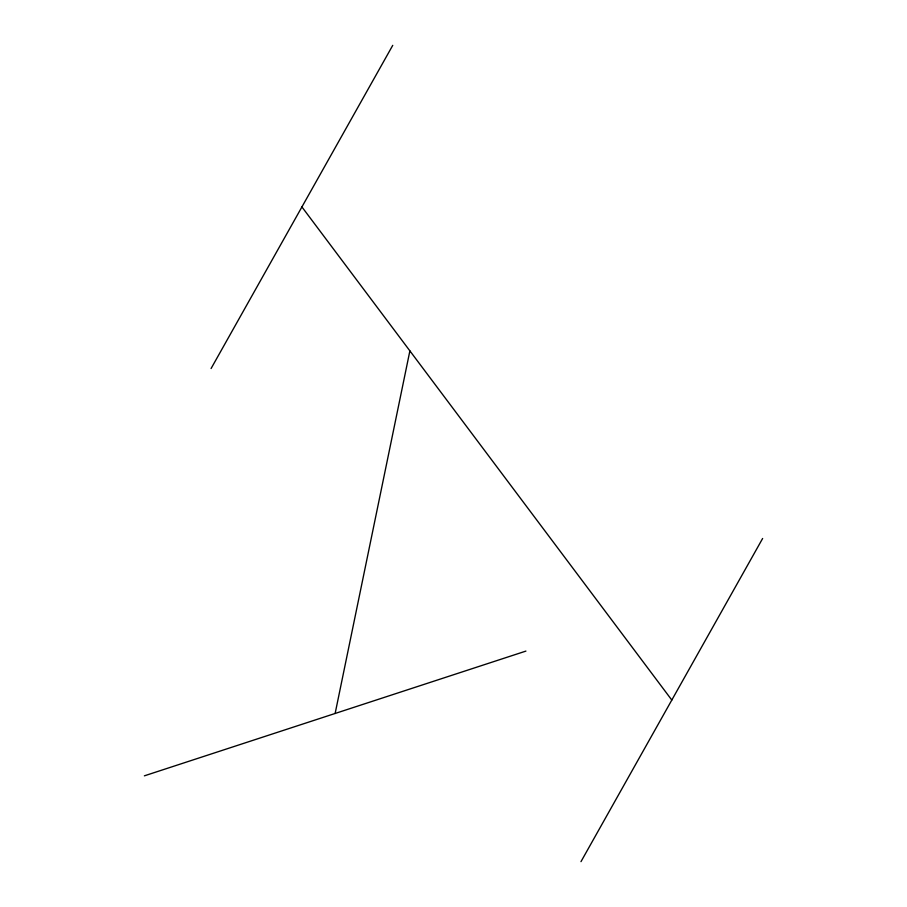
<?xml version="1.0" encoding="UTF-8"?>
<svg xmlns="http://www.w3.org/2000/svg" width="907" height="907" viewBox="0 0 907 907"><rect width="100%" height="100%" fill="white"/><g stroke="black" fill="none" stroke-linecap="round" stroke-linejoin="round"><path stroke-width="1.36" d="M335.137 713.469L409.885 350.873M211.082 368.525L392.742 45.35M580.979 861.65L762.628 538.475M144.372 775.836L525.913 651.09M301.918 206.932L671.804 700.068"/></g></svg>
